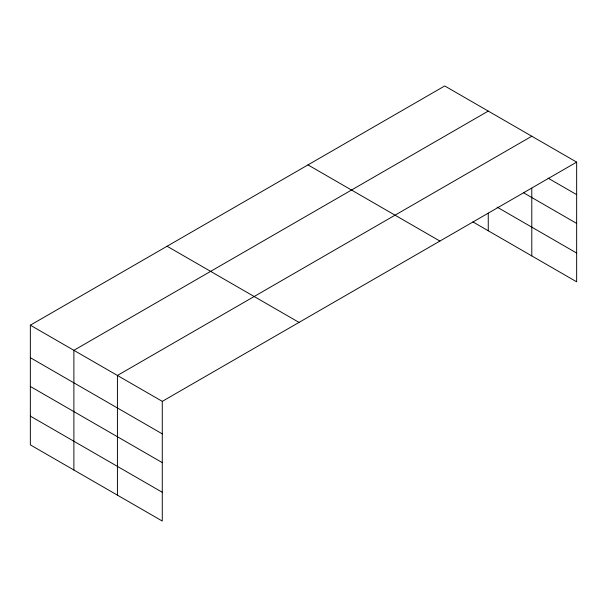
<?xml version="1.0" encoding="UTF-8"?>
<svg xmlns="http://www.w3.org/2000/svg" width="607" height="607" viewBox="0 0 607 607"><rect width="100%" height="100%" fill="white"/><g stroke="black" fill="none" stroke-linecap="round" stroke-linejoin="round"><path stroke-width="0.91" d="M576.65 162.122L444.719 85.951L30.35 325.185L30.35 444.878L162.281 521.049L162.281 401.356L576.65 162.122L576.65 281.815L472.936 221.934M531.793 188.231L531.793 255.919M488.256 111.089L73.887 350.322L73.887 470.015M531.793 136.226L117.424 375.452L117.424 495.153M548.106 178.162L576.65 194.642M523.727 192.859L576.65 223.414M497.125 207.139L576.65 253.051M307.977 164.899L439.908 241.07M167.092 246.237L299.023 322.408M30.35 325.185L162.281 401.356M30.35 357.705L162.281 433.876M30.35 386.469L162.281 462.64M30.35 416.114L162.281 492.285M488.256 213.148L488.256 230.781"/></g></svg>
